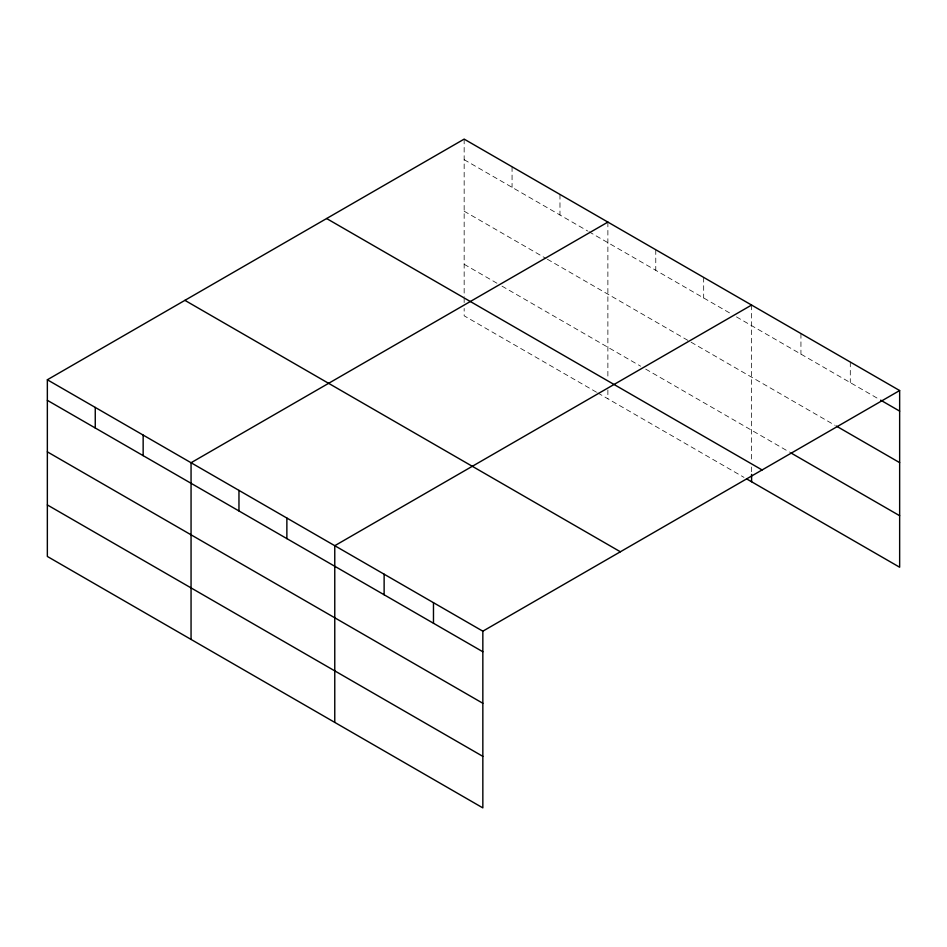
<?xml version="1.0" encoding="UTF-8"?>
<svg xmlns="http://www.w3.org/2000/svg" width="947" height="947" viewBox="0 0 947 947"><rect width="100%" height="100%" fill="white"/><g stroke="black" fill="none" stroke-linecap="round" stroke-linejoin="round"><path stroke-width="0.71" stroke-dasharray="4.74 3.55" d="M464.16 159.688L587.708 231.009M588.963 231.743L731.415 313.978M736.458 316.89L879.396 399.421M464.16 211.205L546.099 258.519M547.366 259.241L689.818 341.488M691.073 342.21L835.112 425.369M464.16 264.284L496.938 283.212M501.981 286.124L640.646 366.181M645.688 369.093L789.549 452.145M596.527 392.224L464.16 315.813L464.16 308.45M597.794 392.958L744.022 477.383M850.299 362.05L850.299 382.624M800.937 333.557L800.937 354.119M751.587 305.064L751.587 461.142M751.587 467.025L751.587 472.92M703.68 277.4L703.68 297.974M655.774 249.748L655.774 270.309M607.879 222.095L607.879 378.173M607.879 389.951L607.879 398.782M559.973 194.431L559.973 215.005M512.067 166.779L512.067 187.34M464.16 139.114L464.16 296.671M464.16 298.139L464.16 302.567"/><path stroke-width="1.42" d="M482.84 703.278L482.84 631.187L47.35 379.771L47.35 556.457L482.84 807.886L482.84 703.278L47.35 451.849M746.544 478.839L899.65 567.229L899.65 390.543L464.16 139.114L47.35 379.771M607.879 222.095L191.057 462.74L191.057 639.426M751.587 305.064L334.765 545.709L334.765 722.395M482.84 631.187L899.65 390.543M880.663 400.155L899.65 411.116M836.379 426.103L899.65 462.633M790.816 452.879L899.65 515.713M326.62 218.532L762.098 469.961M184.902 300.353L620.38 551.781M47.35 400.332L482.84 651.761M47.35 504.94L482.84 756.357M751.587 474.388L751.587 481.751M433.477 602.694L433.477 623.268M384.127 574.202L384.127 594.775M286.87 518.045L286.87 538.618M238.964 490.392L238.964 510.966M143.151 435.075L143.151 455.649M95.256 407.423L95.256 427.997"/></g></svg>
